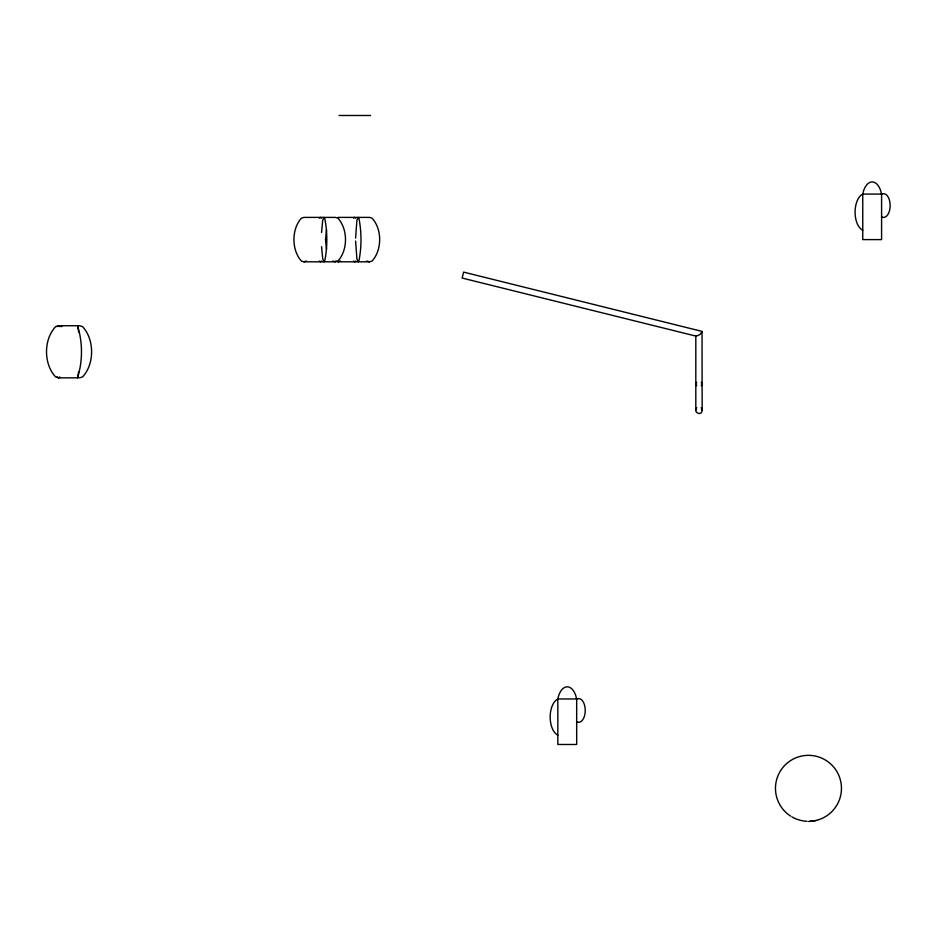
<?xml version="1.0" encoding="UTF-8"?>
<svg xmlns="http://www.w3.org/2000/svg" width="937" height="937" viewBox="0 0 937 937"><rect width="100%" height="100%" fill="white"/><g stroke="black" fill="none" stroke-linecap="round" stroke-linejoin="round"><path stroke-width="1.41" d="M355.591 238.162L356.892 220.371L358.203 217.396L358.894 218.145C361.682 232.153 361.682 247.052 358.894 261.048L358.203 261.81L356.892 258.835L355.591 241.032M321.555 232.517L322.715 220.371L324.038 217.396L324.717 218.145C327.517 232.153 327.517 247.052 324.717 261.048L324.038 261.81L322.715 258.835L321.555 246.689M78.638 371.591L77.677 377.845L77.806 376.955C82.69 360.768 82.69 342.813 77.806 326.626L77.677 325.736L78.638 331.979M702.153 331.698L699.798 334.614L696.25 336.184L462.14 278.055L463.616 272.117L702.036 331.393L702.153 410.183C702.036 416.778 692.548 412.292 696.753 407.677M326.544 229.834L325.479 239.603L326.544 249.359M696.753 382.308L695.816 384.018L696.753 385.728M701.216 385.728L702.153 384.018L701.216 382.308M319.412 218.145L320.477 217.396L321.543 218.145M353.589 218.145L354.654 217.396L355.72 218.145M321.543 261.048L320.477 261.81L319.412 261.048M355.72 261.048L354.654 261.81L353.589 261.048M57.063 326.626L58.434 325.736L78.239 325.736M57.063 376.955L58.434 377.845L59.792 376.955M303.881 261.81L335.341 261.81L337.894 261.048C348.025 250.038 348.025 229.155 337.894 218.145L335.341 217.396L303.881 217.396L301.374 218.145C291.454 229.272 291.454 249.933 301.374 261.048L303.881 261.81L306.376 261.048M335.551 261.048L338.046 261.81L340.541 261.048M338.046 261.81L369.506 261.81L372.059 261.048C382.191 250.038 382.191 229.155 372.059 218.145L369.506 217.396L338.046 217.396M79.493 377.845L82.538 376.955C94.614 364.142 94.614 339.44 82.538 326.626L79.493 325.736M808.467 821.515L817.052 820.379M339.089 115.485L370.548 115.485M58.434 377.845L78.239 377.845M61.854 326.626L58.773 325.736L55.681 326.626C43.465 339.358 43.465 364.224 55.681 376.955L58.773 377.845M366.953 261.048L369.506 261.81M332.776 261.048L335.341 261.81M58.434 325.736L59.792 326.626M701.216 407.677L702.153 410.183M695.816 335.715L695.816 410.183M862.754 230.279A18.74 10.342 -90 0 1 855.083 212.184A18.74 10.342 -90 0 1 862.754 194.076A18.002 9.944 -90 0 1 871.187 182.001A18.002 9.944 -90 0 1 880.745 190.879L881.588 194.287A11.853 6.536 -90 0 1 890.15 205.566A11.853 6.536 -90 0 1 881.588 216.834M790.746 816.174A33.006 33.006 0 0 1 785.815 764.334A33.006 33.006 0 0 1 837.28 772.252A33.006 33.006 0 0 1 817.005 820.215M815.612 820.554A33.006 33.006 0 0 1 809.896 821.304M807.038 821.304A33.006 33.006 0 0 1 791.964 816.912M557.831 735.17A18.74 10.342 -90 0 1 550.171 717.063A18.74 10.342 -90 0 1 557.831 698.967A18.002 9.944 -90 0 1 566.264 686.891A18.002 9.944 -90 0 1 575.833 695.769L576.677 699.178A11.853 6.536 -90 0 1 585.238 710.457A11.853 6.536 -90 0 1 576.677 721.724M881.588 194.076L862.754 194.076L862.754 239.603L881.588 239.603L881.588 194.076M576.677 698.967L557.831 698.967L557.831 744.482L576.677 744.482L576.677 698.967"/></g></svg>
